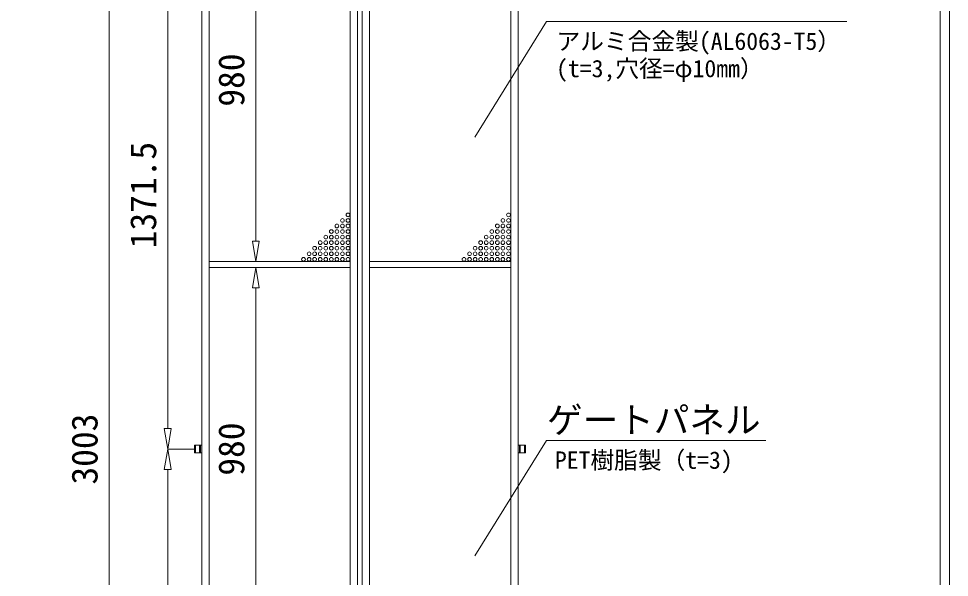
# Model space of a CAD drawing. Units: millimetres, scale not verified. Extents: x -12090 to 12090, y -18325 to 18325.
# Drawn here: x 9048 to 12060, y -11425 to -9615 of the extents above; entities that cross this region are included whole.
import ezdxf
from ezdxf.enums import TextEntityAlignment as Align

# ---------------------------------------------------------------- set-up
doc = ezdxf.new("R2010")
doc.units = ezdxf.units.MM
doc.header["$LTSCALE"] = 90
doc.linetypes.add('DASHED1', pattern=[1.8, 1.2, -0.6])
doc.layers.add('0-A_図面枠', color=134, linetype='Continuous', lineweight=18)
doc.styles.add('ＭＳ ゴシック', font='')
doc.styles.get('ＭＳ ゴシック').set_extended_font_data('MS Gothic')

msp = doc.modelspace()

# ---------------------------------------------------------------- linework, layer by layer
at = {"layer": '0-A_図面枠'}
for p, q in [((9340.73, -9272.84), (9340.73, -12744.45)), ((9815.7, -9291.45), (9815.7, -10335.45)), ((9530.48, -9428.85), (9530.48, -10942.65)), ((10756.89, -9624.39), (11728.29, -9624.39)), ((9804.7, -10335.45), (9815.7, -10401.44)), ((9804.7, -10335.45), (9826.69, -10335.45)), ((9815.7, -10401.44), (9826.69, -10335.45)), ((9665.69, -10401.44), (9816.89, -10401.44)), ((9665.69, -10420.65), (9816.89, -10420.65)), ((9804.7, -10486.65), (9815.7, -10420.65)), ((9815.7, -10420.65), (9826.69, -10486.65)), ((9804.7, -10486.65), (9826.69, -10486.65)), ((9815.7, -10486.65), (9815.7, -11530.65)), ((9519.48, -10942.65), (9530.48, -11008.65)), ((9519.48, -10942.65), (9541.48, -10942.65)), ((9530.48, -11008.65), (9541.48, -10942.65)), ((10756.46, -10981.1), (11465.68, -10981.1)), ((9519.48, -11074.64), (9530.48, -11008.65)), ((9615.6, -11008.65), (9529.28, -11008.65)), ((9615.6, -11008.65), (9529.28, -11008.65)), ((9530.48, -11008.65), (9541.48, -11074.64)), ((9636.25, -10996.65), (9636.25, -11020.64)), ((10668.59, -10996.65), (10668.59, -11020.64)), ((9519.48, -11074.64), (9541.48, -11074.64)), ((9530.48, -11074.64), (9530.48, -12588.44))]:
    msp.add_line(p, q, dxfattribs=at)
at = {"layer": '0-A_図面枠', "linetype": 'DASHED1'}
for p, q in [((9620.4, -10996.65), (9620.4, -11020.64)), ((9633.6, -10996.65), (9633.6, -11020.64)), ((10671.24, -10996.65), (10671.24, -11020.64)), ((10684.44, -10996.65), (10684.44, -11020.64))]:
    msp.add_line(p, q, dxfattribs=at)
at = {"layer": '0-A_図面枠'}
for points in [[(-12090.19, -1675), (12059.81, -1675), (12059.81, -18325), (-12090.19, -18325)], [(8886.05, -8201.39), (12029.97, -8201.39), (12029.97, -13222.99), (8886.05, -13222.99)], [(9640.8, -9206.85), (9664.5, -9206.85), (9664.5, -12810.45), (9640.8, -12810.45)], [(10144.8, -9206.85), (10121.09, -9206.85), (10121.09, -12810.45), (10144.8, -12810.45)], [(10160.04, -9206.85), (10183.74, -9206.85), (10183.74, -12810.45), (10160.04, -12810.45)], [(10664.04, -9206.85), (10640.34, -9206.85), (10640.34, -12810.45), (10664.04, -12810.45)], [(10121.09, -10401.44), (9664.5, -10401.44), (9664.5, -10420.65), (10121.09, -10420.65)], [(10183.74, -10401.44), (10640.34, -10401.44), (10640.34, -10420.65), (10183.74, -10420.65)]]:
    msp.add_lwpolyline(points, close=True, dxfattribs=at)
for points in [[(10524.47, -9998.29), (10756.46, -9624.39), (10756.89, -9624.39)], [(10524.04, -11354.99), (10756.03, -10981.1), (10756.46, -10981.1)], [(9640.8, -11020.64), (9616.8, -11020.64), (9616.8, -10996.65), (9640.8, -10996.65)], [(10664.04, -11020.64), (10688.04, -11020.64), (10688.04, -10996.65), (10664.04, -10996.65)]]:
    msp.add_lwpolyline(points, dxfattribs=at)
for centre in [(10095.89, -10268.24), (10113.89, -10250.24), (10113.89, -10268.24), (10615.14, -10268.24), (10633.14, -10250.24), (10633.14, -10268.24), (10059.89, -10304.24), (10077.89, -10286.24), (10077.89, -10304.24), (10095.89, -10286.24), (10095.89, -10304.24), (10113.89, -10286.24), (10113.89, -10304.24), (10579.14, -10304.24), (10597.14, -10286.24), (10597.14, -10304.24), (10615.14, -10286.24), (10615.14, -10304.24), (10633.14, -10286.24), (10633.14, -10304.24), (10041.89, -10322.24), (10059.89, -10322.24), (10077.89, -10322.24), (10095.89, -10322.24), (10113.89, -10322.24), (10561.14, -10322.24), (10579.14, -10322.24), (10597.14, -10322.24), (10615.14, -10322.24), (10633.14, -10322.24), (10005.89, -10358.24), (10023.89, -10340.24), (10023.89, -10358.24), (10041.89, -10340.24), (10041.89, -10358.24), (10059.89, -10340.24), (10059.89, -10358.24), (10077.89, -10340.24), (10077.89, -10358.24), (10095.89, -10340.24), (10095.89, -10358.24), (10113.89, -10340.24), (10113.89, -10358.24), (10525.14, -10358.24), (10543.14, -10340.24), (10543.14, -10358.24), (10561.14, -10340.24), (10561.14, -10358.24), (10579.14, -10340.24), (10579.14, -10358.24), (10597.14, -10340.24), (10597.14, -10358.24), (10615.14, -10340.24), (10615.14, -10358.24), (10633.14, -10340.24), (10633.14, -10358.24), (9969.89, -10394.24), (9987.89, -10376.24), (9987.89, -10394.24), (10005.89, -10376.24), (10005.89, -10394.24), (10023.89, -10376.24), (10023.89, -10394.24), (10041.89, -10376.24), (10041.89, -10394.24), (10059.89, -10376.24), (10059.89, -10394.24), (10077.89, -10376.24), (10077.89, -10394.24), (10095.89, -10376.24), (10095.89, -10394.24), (10113.89, -10376.24), (10113.89, -10394.24), (10489.14, -10394.24), (10507.14, -10376.24), (10507.14, -10394.24), (10525.14, -10376.24), (10525.14, -10394.24), (10543.14, -10376.24), (10543.14, -10394.24), (10561.14, -10376.24), (10561.14, -10394.24), (10579.14, -10376.24), (10579.14, -10394.24), (10597.14, -10376.24), (10597.14, -10394.24), (10615.14, -10376.24), (10615.14, -10394.24), (10633.14, -10376.24), (10633.14, -10394.24)]:
    msp.add_circle(centre, 6, dxfattribs=at)

# ---------------------------------------------------------------- texts
at = {"layer": '0-A_図面枠', "style": 'ＭＳ ゴシック'}
for s, height, p in [('アルミ合金製(AL6063-T5）', 56.3, (10788.57, -9732.87)), ('(t=3,穴径=φ10mm）', 56.3, (10787.27, -9821.29)), ('ゲートパネル', 84.46, (10757.66, -10981.93)), ('PET樹脂製（t=3)', 56.3, (10783.38, -11089.58))]:
    msp.add_text(s, height=height, dxfattribs=at).set_placement(p, align=Align.BOTTOM_LEFT)
for s, p in [('980', (9803.82, -9899.85)), ('1371.5', (9518.6, -10358.55)), ('3003', (9328.85, -11123.85)), ('980', (9803.82, -11095.05))]:
    msp.add_text(s, height=84.46, rotation=90, dxfattribs=at).set_placement(p, align=Align.BOTTOM_LEFT)

doc.saveas('drawing.dxf')
